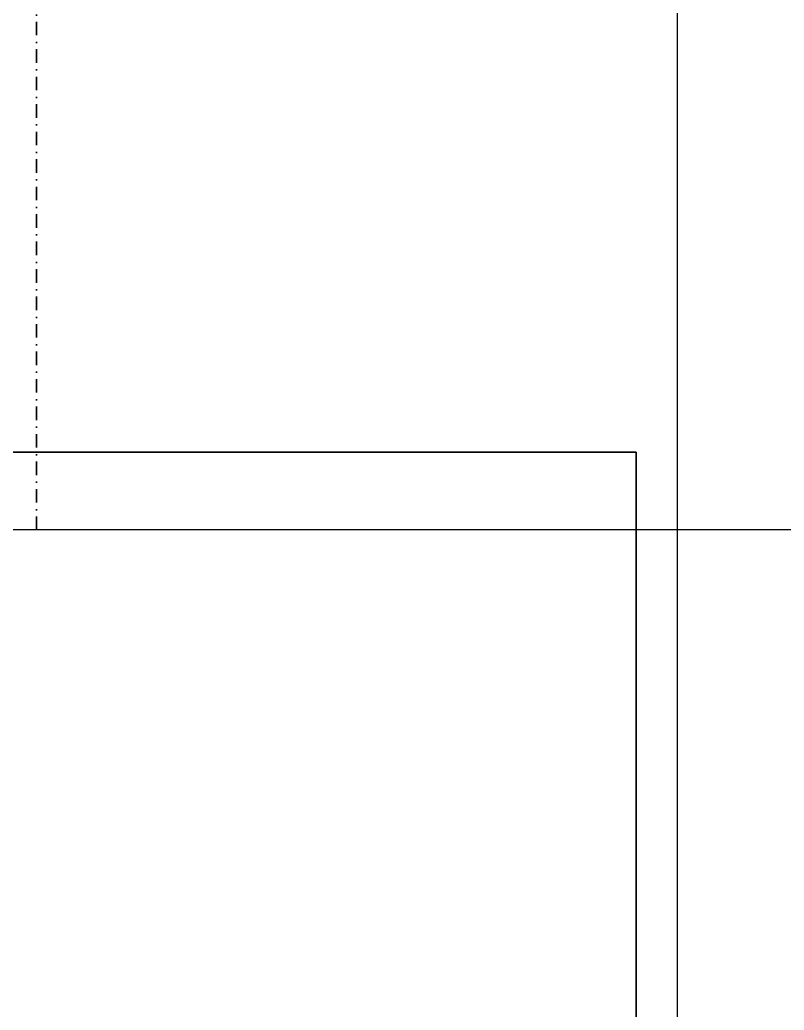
# Model space of a CAD drawing. Extents: x -12260 to 57327, y -29287 to 19916.
# Drawn here: x 42021.5 to 42201, y -6552.8 to -6320.4 of the extents above; entities that cross this region are included whole.
import ezdxf
from ezdxf.enums import TextEntityAlignment as Align

# ---------------------------------------------------------------- set-up
doc = ezdxf.new("R2010")
doc.units = 0
doc.header["$LTSCALE"] = 0.25
doc.linetypes.add('DASHDOT', pattern=[25.4, 12.7, -6.35, 0, -6.35])
doc.layers.add('01-First Floor$0$FALSE CEILING', color=251, linetype='Continuous')
for name, color, linetype, lineweight in [('E-LITE-CIRC-NUMB', 6, 'Continuous', 25), ('E-LITE-CLNG', 150, 'Continuous', 35), ('E-LITE-CLNG-CNDT', 6, 'DASHDOT', 35), ('E-LITE-CTRL', 6, 'Continuous', 25), ('E-LITE-IDEN', 6, 'Continuous', 25)]:
    doc.layers.add(name, color=color, linetype=linetype, lineweight=lineweight)
doc.styles.add('DC_SIMPLEX', font='SIMPLEX.shx', dxfattribs={"width": 0.7})

# ---------------------------------------------------------------- blocks, each defined once
blk = doc.blocks.new('01-First Floor')
at = {"layer": '01-First Floor$0$FALSE CEILING', "linetype": 'Continuous'}
for p, q in [((42176, -9440), (42176, -6200)), ((38576, -6440), (42776, -6440))]:
    blk.add_line(p, q, dxfattribs=at)
blk = doc.blocks.new('*U25')
blk.add_lwpolyline([(-300, 300), (-300, -300), (300, -300), (300, 300)], close=True)
at = {"layer": 'E-LITE-CIRC-NUMB', "style": 'DC_SIMPLEX', "width": 0.7, "flags": 8}
blk.add_attdef('CIRCUIT', text='', height=200, rotation=0, dxfattribs=at).set_placement((-473.9, 300), align=Align.RIGHT)
at = {"layer": 'E-LITE-CTRL', "style": 'DC_SIMPLEX', "width": 0.7, "flags": 8}
blk.add_attdef('CONTROL', (1118.9, -935), '', height=200, rotation=360, dxfattribs=at)
at = {"layer": 'E-LITE-IDEN', "style": 'DC_SIMPLEX', "width": 0.7, "flags": 8}
blk.add_attdef('TYPE', (460.41, 457.65), '', height=200, rotation=360, dxfattribs=at)

msp = doc.modelspace()

# ---------------------------------------------------------------- linework, layer by layer
at = {"layer": 'E-LITE-CLNG-CNDT'}
msp.add_lwpolyline([(42025.43, -6440.11), (42025.43, -5504.91)], dxfattribs=at)

# ---------------------------------------------------------------- block references
at = {"layer": 'E-LITE-CLNG', "xscale": -1}
msp.add_blockref('*U25', (41866.24, -6721.87, -0.1), dxfattribs=at)
at = {"layer": 'E-LITE-CLNG-CNDT'}
msp.add_blockref('01-First Floor', (0, 0), dxfattribs=at)

doc.saveas('drawing.dxf')
